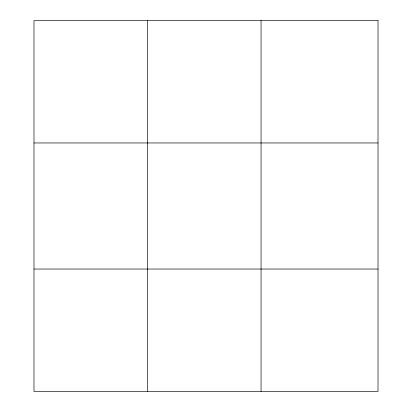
<?xml version="1.0" encoding="UTF-8"?>
<svg xmlns="http://www.w3.org/2000/svg" width="412" height="412" viewBox="0 0 412 412"><rect width="100%" height="100%" fill="white"/><g stroke="black" fill="none" stroke-linecap="round" stroke-linejoin="round"><path stroke-width="0.62" d="M147.511 391.4L147.511 20.6M261.048 391.4L261.048 20.6M33.98 142.964L378.02 142.964M33.98 269.036L378.02 269.036M378.02 20.6L378.02 391.4L33.98 391.4L33.98 20.6L378.02 20.6"/></g></svg>
